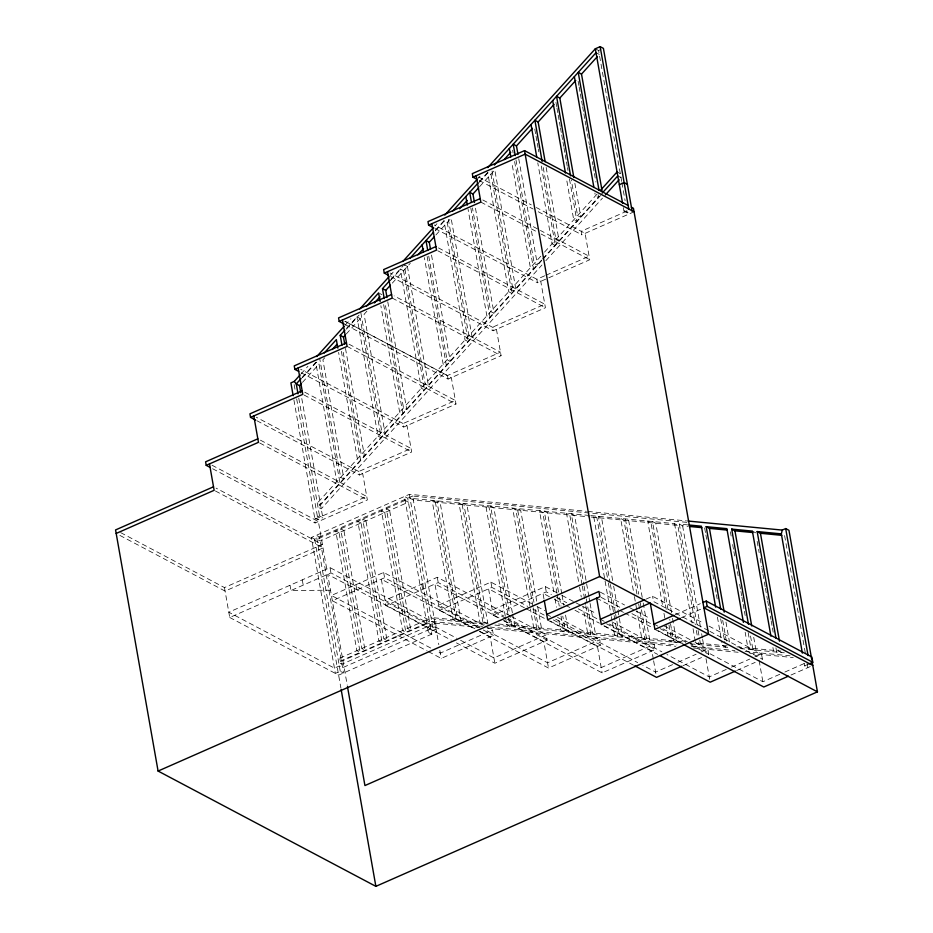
<?xml version="1.0" encoding="UTF-8"?>
<svg xmlns="http://www.w3.org/2000/svg" width="933" height="933" viewBox="0 0 933 933"><rect width="100%" height="100%" fill="white"/><g stroke="black" fill="none" stroke-linecap="round" stroke-linejoin="round"><path stroke-width="0.7" stroke-dasharray="4.67 3.5" d="M301.102 373.853L307.937 366.284M345.082 325.244L350.948 318.771M390.052 275.573L394.939 270.173M435.011 225.891L436.971 223.733M478.023 178.366L479.982 176.209M302.105 377.445L315.762 362.366L319.028 364.092L340.055 483.352L336.79 481.615L315.762 362.366M346.726 328.159L356.942 316.87L360.208 318.596L381.235 437.857L377.97 436.119L356.942 316.87M390.915 279.329L403.184 265.765M435.466 230.113L443.98 220.701L447.245 222.427L468.273 341.688L465.007 339.962L443.98 220.701M479.154 181.842L487.667 172.43L490.933 174.156L511.972 293.417L508.695 291.691L487.667 172.43M302.409 377.737L317.068 361.538M346.4 329.139L359.1 315.097M390.391 280.541L401.143 268.657M435.349 230.859L445.123 220.06M479.34 182.262L488.134 172.547M302.455 382.413L319.028 364.092M324.754 357.759L322.9 359.823L343.927 479.072L340.662 477.346L319.634 358.085M346.271 333.991L360.208 318.596M366.891 311.214L364.08 314.316L385.107 433.577L381.842 431.851L360.814 312.59M392.315 283.131L410.263 263.293M435.898 234.976L451.117 218.159L472.145 337.419L468.879 335.682L448.353 219.267M479.585 186.705L494.805 169.888L515.832 289.148L512.567 287.411L492.041 170.996M540.802 256.225L317.29 503.167L320.555 504.905L542.19 260.027M544.545 252.085L597.33 193.772M541.595 260.062L317.978 507.12L321.244 508.847L541.933 265.019M542.574 258.977L599.208 196.408M543.134 258.989L600.595 195.498M545.84 260.704L602.473 198.134M621.693 181.41L598.613 50.499L602.217 48.913M623.349 207.593L623.967 211.103L628.772 208.992M626.906 211.138L581.201 231.279L581.819 234.801L632.737 212.374M623.967 211.103L627.233 212.841L632.038 210.718M544.709 275.806L536.872 279.247L537.501 282.769L589.738 259.759L585.084 233.355L536.358 207.546M546.015 275.223L589.12 256.237L540.429 230.474M390.682 276.495L493.172 330.749L545.42 307.738L540.755 281.334L434.381 224.993M344.965 321.29L447.455 375.544L500.473 352.184L394.146 295.901M345.583 324.812L448.073 379.066L501.091 355.706L496.438 329.314L390.064 272.972M301.266 372.78L403.756 427.034L455.992 404.024L451.339 377.632L345.012 321.337M256.948 420.76L359.438 475.014L411.675 452.004L407.021 425.6L300.648 369.258M293.907 399.954L314.724 518.037L319.529 515.914L322.795 517.64L301.522 397.003M314.724 518.037L317.99 519.763L322.795 517.64M212.619 468.728L315.109 522.981L367.357 499.971L362.692 473.579L256.318 417.238M340.265 671.259L316.287 535.32L319.553 537.046L343.531 672.985L340.265 671.259L335.367 673.416L311.389 537.478L409.365 494.315L586.379 511.296M311.389 537.478L314.654 539.204L412.631 496.053L409.342 494.327L433.309 630.265M120.695 532.638L224.456 587.58L322.41 544.429L216.083 488.134M435.653 623.547L330.025 567.637L228.807 612.211L334.434 668.133L339.332 665.975L342.598 667.701L430.754 628.877L427.489 627.139L435.653 623.547L436.574 628.83L428.422 632.422L404.444 496.484L407.709 498.21L431.687 634.148L428.422 632.422M224.456 587.58L229.74 617.494L330.947 572.909L436.574 628.83M483.574 625.355L383.65 572.454L331.413 595.476L431.338 648.365M478.104 627.244L384.583 577.737L332.346 600.747L427.139 650.942M510.304 615.943L437.285 577.282L385.037 600.304L456.785 638.277M474.839 628.69L381.317 579.183L385.97 605.575L438.218 582.565L506.118 618.509M531.915 603.814L490.91 582.11L438.673 605.12L479.667 626.824M499.003 617.914L434.953 584L439.606 610.404L491.843 587.393L527.716 606.38M426.859 623.629L338.714 662.453L341.979 664.191L430.136 625.355M556.861 592.7L545.327 586.6L492.309 609.949L503.832 616.06M524.451 607.826L488.577 588.828L493.23 615.232L546.26 591.884L551.38 594.589M428.422 651.619L441.239 658.395L493.475 635.385L492.542 630.102L440.306 653.123L436.457 651.082M456.435 642.884L494.863 663.223L547.111 640.213L546.178 634.93L493.93 657.94L458.068 638.953M646.056 599.126L652.587 596.257L703.832 623.384M479.317 631.431L548.499 668.051L600.735 645.041L599.802 639.758L547.566 662.768L484.798 629.542M675.154 614.765L700.31 603.686M681.382 617.716L702.561 608.386M503.482 620.655L602.123 672.88L655.153 649.52L654.22 644.248L601.202 667.596L508.963 618.766M672.588 664.611L655.607 672.087L642.802 665.299M677.813 662.302L696.1 654.255M701.324 651.945L707.855 649.076L708.777 654.348L706.608 655.316M683.014 665.707L701.546 657.543M726.224 669.428L709.243 676.915L666.967 654.534M731.437 667.13L749.724 659.083M754.949 656.774L761.48 653.905L762.413 659.176L760.232 660.144M736.65 670.535L755.182 662.372M779.72 674.314L762.867 681.743L688.566 642.405M784.91 672.028L806.952 662.325L807.885 667.608L804.619 665.87L804.153 663.235M804.619 665.87L809.506 663.713M791.032 675.025L812.783 665.451M330.48 590.192L290.956 590.531L290.023 585.248M587.825 511.436L686.49 520.894M686.863 522.352L412.631 496.053L438.813 644.668M589.411 515.459L410.042 498.269L413.307 499.995L589.889 516.929M590.799 515.599L674.536 523.623L677.813 525.361L695.33 624.737M697.103 624.888L679.329 524.089L687.598 524.882M591.277 517.057L677.813 525.361M679.329 524.089L682.594 525.815L688.111 526.34M487.516 622.929L431.069 617.518L434.335 619.255L488.017 624.399L466.99 505.138L463.724 503.412L484.752 622.673L486.933 623.827M498.537 623.99L685.918 641.962M727.204 645.916L695.575 642.884L698.84 644.621L698.339 641.776M736.872 646.849L781.049 651.082M494.91 625.063L682.291 643.035M690.572 643.828L730.469 647.654M740.137 648.575L784.315 652.808M431.757 621.471L482.524 626.335M489.778 627.034L676.88 644.971M691.376 646.359L734.889 650.534M745.047 651.514L790.006 655.817M435.035 623.197L479.994 627.512M487.248 628.201L675.795 646.289M693.196 647.957L738.155 652.272M749.759 653.38L793.272 657.555M595.347 48.808L598.589 50.499M596.035 52.703L599.301 54.429M617.063 171.964L620.328 173.69M617.763 175.905L621.028 177.632M478.711 177.025L531.274 204.875M479.329 180.547L533.14 209.027M538.259 211.744L581.819 234.801M482.781 199.954L539.157 229.786M480.845 202.111L535.927 231.279M541.058 233.985L589.738 259.759M435.011 228.515L537.501 282.769M438.463 247.921L544.79 304.216L492.554 327.226L493.172 330.749M437.799 250.767L545.42 307.738M392.198 298.059L501.091 355.706M379.708 293.498L381.877 294.653M752.383 531.099L755.66 532.825M349.047 344.219L455.374 400.502L403.138 423.524L403.756 427.034M347.099 346.376L455.992 404.024M304.718 392.187L411.056 448.481L358.808 471.492L359.438 475.014M304.065 395.032L411.675 452.004M781.469 652.54L778.204 650.814L777.702 647.969M708.952 626.09L761.48 653.905M708.602 630.696L653.52 601.528L652.587 596.257M709.885 631.373L762.413 659.176M722.41 645.461L725.676 647.187L724.684 641.507M600.234 592.105L624.574 604.992M629.705 607.698L634.825 610.415M636.108 611.092L650.196 618.556M664.296 626.02L693.755 641.612M695.038 642.289L707.855 649.076M653.975 624.095L657.823 626.125M662.943 628.842L687.283 641.729M601.167 597.388L620.387 607.558M631.921 613.657L652.412 624.515M660.097 628.585L685.72 642.149M690.852 644.855L708.777 654.348M596.619 598.146L618.404 609.669M619.687 610.357L623.524 612.386M624.807 613.063L652.995 627.991M658.115 630.696L682.455 643.583M654.908 629.378L681.813 643.618M561.981 595.417L574.786 602.193M576.069 602.87L581.201 605.587M582.484 606.263L596.572 613.727M611.943 621.868L654.22 644.248M600.351 619.267L604.187 621.296M609.319 624.014L661.835 651.817M260.4 440.166L366.727 496.461L314.491 519.471L315.109 522.981M556.511 597.307L566.751 602.73M578.285 608.829L598.788 619.687M606.473 623.757L655.153 649.52M259.736 443.012L367.357 499.971M549.397 596.712L542.994 593.318L543.986 598.951M554.517 599.418L564.768 604.841M566.051 605.529L569.9 607.558M575.02 610.275L599.359 623.162M604.479 625.868L651.887 650.966L653.38 659.409M603.838 625.903L657.648 654.383M537.035 606.532L544.72 610.602M557.526 617.378L599.802 639.758M546.715 614.439L550.563 616.468M555.683 619.185L637.671 662.593M532.836 609.097L544.371 615.197M553.339 619.944L600.735 645.041M550.213 621.075L633.484 665.159M525.734 608.503L546.225 619.349M547.508 620.025L597.47 646.476L602.123 672.88M511.587 616.62L546.178 634.93M507.389 619.185L547.111 640.213M212.001 465.205L318.375 521.547L326.76 569.072M504.123 620.632L543.846 641.647L548.499 668.051M493.23 615.232L498.362 617.949M484.857 626.031L492.542 630.102M483.224 629.962L493.475 635.385M215.418 490.98L323.028 547.951L225.086 591.09L116.182 533.454M479.959 631.396L490.21 636.819L494.863 663.223M439.606 610.404L474.197 628.714M385.97 605.575L451.304 640.166M229.74 617.494L338.632 675.142L436.586 632.003L327.693 574.355L347.251 685.277M784.606 535.6L805.634 654.861M757.153 541.338L759.159 552.698M760.162 558.377L761.666 566.902M761.911 568.314L762.669 572.57M762.914 573.993L765.165 586.775M765.422 588.198L767.416 599.546M767.672 600.969L768.675 606.648M768.92 608.071L770.926 619.43M771.171 620.853L772.174 626.521M772.431 627.944L773.177 632.201M775.929 647.829L776.688 652.085L773.422 650.348L772.921 647.514M759.147 660.622L763.334 684.379M753.724 637.321L755.975 650.091L752.709 648.365L750.447 635.595M730.399 531.798L731.157 536.055M732.662 544.58L733.653 550.26M733.909 551.671L734.656 555.928M736.16 564.453L737.163 570.133M737.408 571.556L738.166 575.813M739.671 584.326L740.662 590.006M740.919 591.429L741.665 595.686M741.922 597.108L742.925 602.788M743.169 604.199L744.172 609.879M744.417 611.302L745.175 615.558M748.173 632.597L751.182 649.636L747.916 647.91L745.164 632.294M725.967 622.089L729.466 641.974M722.702 620.363L726.457 641.659M704.648 527.938L705.651 533.606M705.908 535.029L706.654 539.286M708.159 547.811L709.162 553.491M709.407 554.902L710.165 559.17M711.657 567.684L712.66 573.363M712.917 574.786L713.663 579.043M715.168 587.557L716.171 593.236M716.416 594.659L717.174 598.916M720.673 618.801L724.428 640.096M717.407 617.063L721.909 642.627M682.594 525.815L700.625 628.037M701.628 633.717L702.374 637.974M702.631 639.397L703.622 645.076L700.356 643.35L699.353 637.671M706.013 658.605L710.176 682.186M621.914 182.67L625.098 200.735M626.824 210.485L627.233 212.841M698.106 630.568L699.109 636.248M696.333 630.416L697.336 636.096M674.536 523.623L692.064 623.011M693.067 628.69L695.318 641.472M578.133 81.218L578.88 85.474M579.136 86.897L580.139 92.577M580.384 94L581.387 99.668M581.632 101.091L582.39 105.347M582.635 106.77L583.638 112.45M583.895 113.873L584.886 119.552M585.143 120.975L585.889 125.232M586.146 126.643L587.149 132.323M587.393 133.746L589.399 145.105M589.644 146.528L590.647 152.207M590.904 153.618L592.898 164.978M593.155 166.401L594.158 172.08M594.403 173.503L595.907 182.017M598.158 194.799L598.659 197.633L595.394 195.907L594.892 193.073M671.527 612.689L655.759 523.238L652.494 521.512L668.005 609.541M672.53 618.369L676.787 642.499L673.521 640.773L669.766 619.477M666.232 609.389L650.966 522.783L647.7 521.057L662.966 607.663M668.984 625.005L671.993 642.044L668.728 640.318L665.474 621.856M663.969 613.343L665.217 620.433M574.845 183.23L580.851 217.307L577.585 215.581L571.334 180.081M555.963 102.327L556.709 106.584M556.954 108.006L557.957 113.686M558.214 115.097L559.217 120.777M559.462 122.2L560.208 126.456M560.465 127.879L561.468 133.559M561.713 134.982L562.716 140.661M562.972 142.073L563.719 146.329M563.964 147.752L564.966 153.432M565.223 154.855L566.226 160.534M566.471 161.957L567.229 166.214M567.474 167.625L567.975 170.471M569.48 178.984L576.991 221.576L573.725 219.85L566.459 178.681M653.625 660.821L656.074 674.722M642.219 597.318L628.702 520.649L625.425 518.923L638.697 594.169M643.222 602.998L649.73 639.91L646.464 638.172L640.201 602.683M636.924 594.018L623.909 520.194L620.643 518.456L634.16 595.126M638.673 603.954L644.936 639.443L641.671 637.717L636.912 610.742M634.405 596.549L636.656 609.319M546.167 167.427L559.182 241.25L555.916 239.524L542.901 165.701M534.784 129.104L535.787 134.784M536.032 136.206L537.035 141.886M537.291 143.309L538.038 147.566M538.294 148.988L538.796 151.822M541.292 166.016L555.31 245.531L552.044 243.793L537.781 162.867M612.654 580.524L601.633 518.048L598.368 516.322L610.135 583.055M613.657 586.204L622.673 637.309L619.395 635.583L616.643 619.967M610.392 584.466L615.395 612.864M615.64 614.287L616.398 618.544M607.36 577.224L596.852 517.593L593.586 515.867L604.852 579.755M608.363 582.903L613.867 614.136M614.124 615.558L617.879 636.854L614.614 635.128L611.36 616.666M605.097 581.177L611.103 615.244M518.736 158.715L537.513 265.194L534.236 263.468L515.961 159.823M512.614 150.213L513.115 153.047M514.619 161.572L533.641 269.474L530.376 267.748L511.844 162.68M588.851 596.385L574.576 515.459L571.311 513.733L583.836 584.711M589.096 597.808L589.854 602.065M590.099 603.488L595.616 634.72L592.338 632.994L587.335 604.596M584.081 586.134L586.087 597.493M586.332 598.916L587.09 603.173M582.052 584.571L569.795 515.004L566.529 513.267L579.288 585.679M582.309 585.982L585.562 604.444M585.807 605.867L590.822 634.253L587.557 632.527L583.043 606.975M579.545 587.102L581.294 597.038M561.794 593.785L547.519 512.858L544.254 511.132L558.529 592.058M562.039 595.207L563.8 605.144M565.55 615.08L568.547 632.119L565.281 630.393L562.786 616.2M559.532 597.738L561.025 606.263M557.001 593.33L542.738 512.404L539.472 510.678L553.98 593.015M557.258 594.753L559.252 606.112M561.013 616.048L563.765 631.664L560.5 629.938L558.237 617.156M554.983 598.694L556.488 607.22M545.327 586.6L546.26 591.884M475.468 208.222L493.989 313.278L490.723 311.552L472.448 207.907M470.85 208.234L490.117 317.558L486.851 315.821L468.074 209.342M536.697 601.155L520.684 510.293L517.418 508.555L533.933 602.263M537.7 606.835L541.711 629.553L538.446 627.816L534.936 607.943M532.918 606.368L515.891 509.826L512.625 508.1L530.142 607.488M533.163 607.791L536.918 629.087L533.653 627.361L530.399 608.899M512.357 612.771L493.837 507.715L490.571 505.989L509.593 613.891M512.614 614.194L514.864 626.976L511.599 625.25L509.85 615.302M505.301 616.27L485.778 505.523L489.044 507.26L510.071 626.51L506.806 624.783L505.558 617.681M490.91 582.11L491.843 587.393M431.524 255.071L450.301 361.549L447.035 359.823L428.504 254.767M427.151 256.505L446.429 365.829L443.163 364.092L424.387 257.613M447.455 375.544L448.073 379.066M461.182 621.821L440.143 502.572L436.877 500.834L457.905 620.095M437.285 577.282L438.218 582.565M387.755 301.732L406.776 409.634L403.511 407.908L384.991 302.84M383.638 304.59L402.916 413.902L399.639 412.176L380.862 305.697M439.805 650.301L441.239 658.395M421.774 584.116L422.707 589.399M345.49 348.429L364.511 456.33L361.246 454.604L342.971 350.96M383.65 572.454L384.583 577.737M341.373 351.286L360.651 460.599L357.386 458.873L338.609 352.394M355.905 584.688L356.826 589.959M330.025 567.637L330.947 572.909M298.758 398.111L319.529 515.914M294.163 384.618L295.166 390.309M296.671 398.846L317.99 519.763M314.654 539.204L340.895 687.983M302.269 579.86L303.202 585.131M405.144 500.426L316.987 539.251L320.252 540.977L408.409 502.152L405.144 500.426M426.241 620.107L338.084 658.931L341.35 660.669L429.507 621.833L426.241 620.107M407.418 266.43L404.152 264.704L425.18 383.964L428.445 385.691L407.418 266.43M403.557 270.698L400.292 268.972L421.319 388.233L424.585 389.959L403.557 270.698M462.197 504.683L458.931 502.957L479.959 622.206L483.236 623.944L462.197 504.683M435.361 502.106L432.096 500.38L453.123 619.64L456.389 621.366L435.361 502.106M389.632 510.421L386.367 508.695L407.464 628.375L410.742 630.102L389.632 510.421M384.734 512.579L381.469 510.852L402.578 630.533L405.843 632.259L384.734 512.579M365.958 520.847L362.692 519.121L383.801 638.802L387.067 640.528L365.958 520.847M361.059 523.005L357.794 521.279L378.903 640.959L382.168 642.685L361.059 523.005M343.927 530.55L340.65 528.824L361.759 648.505L365.025 650.243L343.927 530.55M339.029 532.708L335.763 530.982L356.861 650.663L360.126 652.4L339.029 532.708"/><path stroke-width="1.4" d="M802.368 653.123L781.341 533.874L782.262 530.084L785.679 528.568L788.945 530.306L811.78 659.759M293.16 395.685L290.898 382.892L294.257 381.41L300.123 374.926M316.742 356.569L344.114 326.328M359.753 309.045L389.073 276.646M402.764 261.532L433.064 228.049M444.796 215.091L477.055 179.451M487.796 167.567L595.324 48.773L600.152 46.65L603.418 48.376L632.038 210.718M301.137 378.53L296.262 383.906L298.012 393.854M324.276 352.954L336.346 339.612L337.851 348.126M341.968 345.28L340.218 335.344L344.86 330.212M366.436 306.374L378.611 292.915L380.116 301.441M384.233 298.583L382.483 288.647L389.982 280.367M409.832 258.429L433.577 232.2M452.575 211.196L478.209 182.88M494.35 165.048L596.035 52.703M300.776 392.735L299.528 385.644L301.476 383.486M332.183 349.548L336.836 344.417M344.744 344.172L343.484 337.07L345.35 335.017M374.39 302.933L380.011 296.717M386.997 297.475L385.749 290.373L390.437 285.195M417.832 254.931L423.512 248.656M430.521 249.391L429.273 242.288L433.997 237.064M459.631 208.747L467.2 200.385M474.465 202.543L472.961 194.017L478.641 187.755M504.182 159.531L510.736 152.289M517.978 154.458L516.474 145.945L532.416 128.334M545.164 161.747L538.154 121.99L554.085 104.391M573.842 177.55L559.823 98.047L575.754 80.448M602.03 190.519L581.504 74.104L597.435 56.505M600.199 190.6L617.063 171.964M602.135 193.166L617.763 175.905M605.4 194.892L619.08 179.789M628.154 205.47L524.544 150.621L472.308 173.631L472.926 177.153L476.763 179.183M472.926 177.153L525.162 154.143L634.055 211.791M480.227 198.589L427.979 221.611L428.597 225.121L433.728 227.839M428.597 225.121L480.845 202.111L476.192 175.719M435.898 246.569L383.661 269.579L384.279 273.101L388.128 275.13M384.279 273.101L436.527 250.091L431.862 223.687M619.314 184.711L624.119 182.588L627.384 184.314M391.58 294.548L338.562 317.896L339.18 321.419L344.3 324.136M339.18 321.419L392.198 298.059L387.545 271.666M346.481 342.866L294.245 365.876L294.863 369.386L298.7 371.427M294.863 369.386L347.099 346.376L342.446 319.984M302.164 390.834L249.916 413.844L250.534 417.366L255.665 420.083M250.534 417.366L302.782 394.356L298.128 367.952M257.835 438.813L205.598 461.823L206.216 465.345L210.065 467.375M206.216 465.345L258.464 442.324L253.799 415.931M213.517 486.781L115.564 529.932L158.085 771.055L375.871 886.35L817.436 691.843L812.281 662.605M116.182 533.454L214.135 490.303L209.482 463.899M158.085 771.055L599.651 576.559L817.436 691.843M546.715 614.439L598.963 591.429L599.884 596.712L547.648 619.722L544.231 600.362M600.351 619.267L644.75 599.709M653.975 624.095L673.836 615.348M702.957 602.52L706.223 601.085L811.85 656.995L812.771 662.278L809.506 663.713M680.064 618.299L654.908 629.378L650.254 602.975L601.284 624.55L596.619 598.146M812.771 662.278L707.144 606.357L703.89 607.803L812.783 665.451M681.685 666.29L656.54 677.37L634.767 665.835M735.321 671.119L710.176 682.186L660.214 655.747M788.432 676.168L763.8 687.015L683.096 644.295M687.948 521.034L782.262 530.084M688.986 525.011L701.383 526.2L715.658 607.126M720.696 609.004L706.176 526.667L726.889 528.649L743.414 622.346M748.453 624.235L731.682 529.104L752.383 531.099L770.915 636.154M775.953 638.032L757.176 531.553L781.341 533.874M689.487 526.48L701.896 527.67M706.176 526.667L709.442 528.393L727.39 530.107M731.682 529.104L734.947 530.842L752.896 532.556M757.176 531.553L760.442 533.279L781.761 535.332M581.504 74.104L578.227 72.377L599.009 190.215M559.823 98.047L556.558 96.321L570.576 175.824M538.154 121.99L534.889 120.264L542.143 161.432M516.474 145.945L513.208 144.207L515.214 155.566M631.419 207.196L633.437 208.269L708.544 634.195L364.931 785.563L347.496 686.711M472.961 194.017L469.696 192.291L471.445 202.228M429.273 242.288L425.996 240.562L427.757 250.499M382.483 288.647L385.749 290.373M340.218 335.344L343.484 337.07M299.528 385.644L296.262 383.906L294.257 381.41M595.324 48.773L622.591 203.301M785.679 528.568L808.071 655.584M760.442 533.279L779.475 641.181M734.947 530.842L751.718 625.961M709.442 528.393L724.218 612.153M706.223 601.085L707.144 606.357M600.152 46.65L628.772 208.992M574.366 76.646L593.889 187.393M552.686 100.589L565.456 173.002M531.017 124.544L536.778 157.187M524.544 150.621L599.651 576.559M509.348 148.487L510.852 157.001M465.824 196.56L467.328 205.085M422.136 244.843L423.384 251.933M341.14 689.417L375.871 886.35"/></g></svg>
